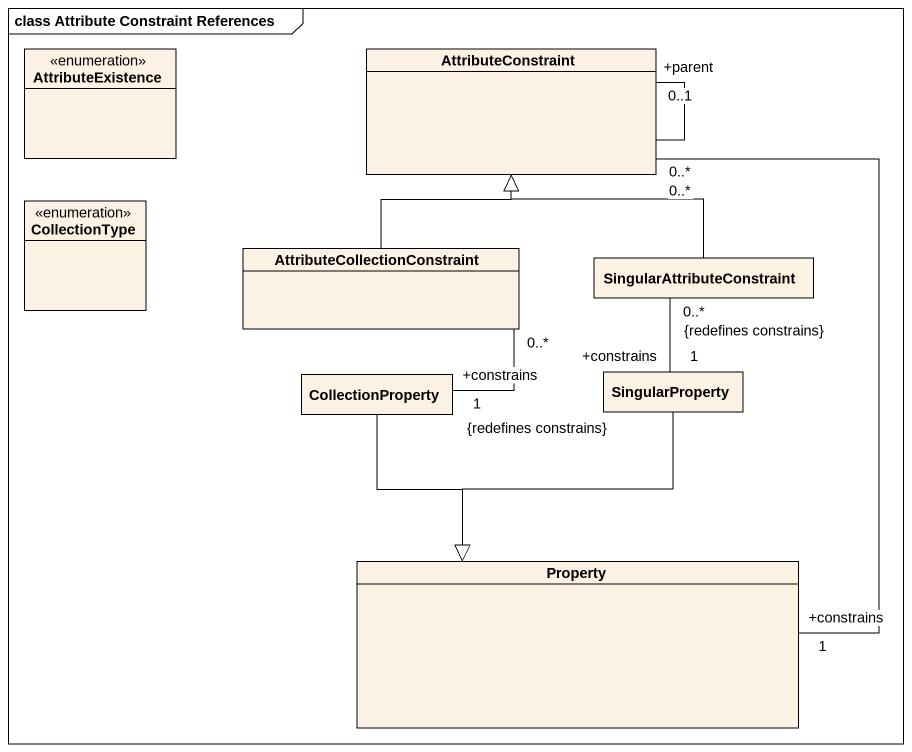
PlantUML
@startuml
mainframe class Attribute Constraint References
hide circle
hide empty members
enum AttributeExistence
class AttributeConstraint
enum CollectionType
class "AttributeCollectionConstraint" as AttributeCollectionConstrain
class SingularAttributeConstraint
class CollectionProperty
class SingularProperty
class Property
AttributeConstraint "0..*" -- "+parent\n0..1" AttributeConstraint
AttributeConstraint "0..*" -- "+constrains\n1" Property
AttributeCollectionConstrain -up-|> AttributeConstraint
AttributeCollectionConstrain "0..*" -- "+constrains\n1\n{redefines constrains}" CollectionProperty
SingularAttributeConstraint -up-|> AttributeConstraint
SingularAttributeConstraint "0..*" -- "+constrains\n1\n{redefines constrains}" SingularProperty
CollectionProperty --|> Property
SingularProperty --|> Property
@enduml
